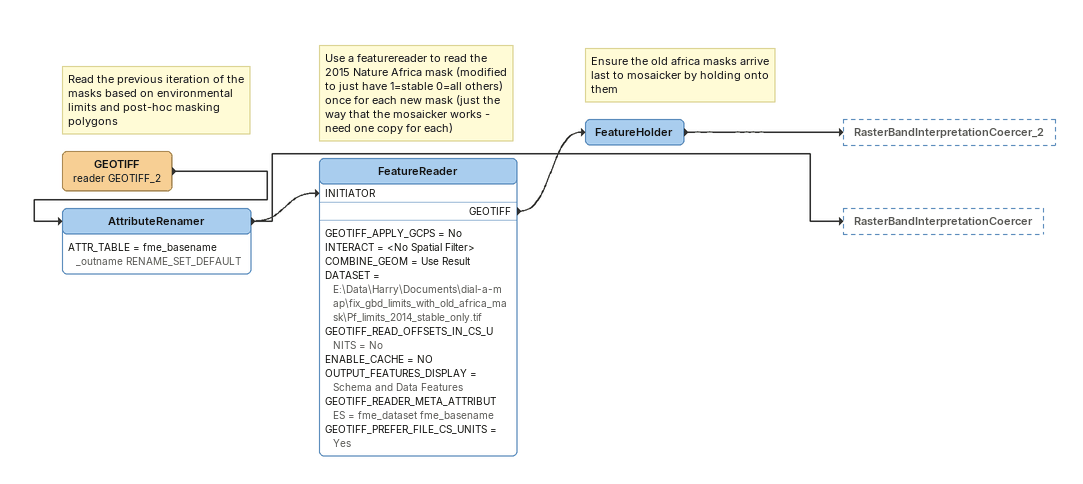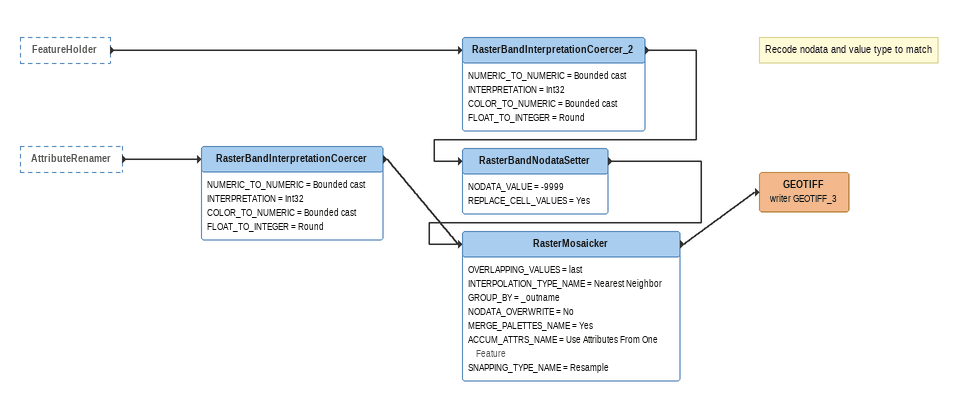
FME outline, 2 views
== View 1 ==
Note: Read the previous iteration of the masks based on environmental limits and post-hoc masking polygons
GEOTIFF (reader GEOTIFF_2)
    -> AttributeRenamer
AttributeRenamer
    ATTR_TABLE = fme_basename _outname RENAME_SET_DEFAULT
    -> FeatureReader [INITIATOR]
    -> RasterBandInterpretationCoercer
Note: Use a featurereader to read the 2015 Nature Africa mask (modified to just have 1=stable 0=all others) once for each new mask (just the way that the mosaicker works - need one copy for each)
FeatureReader
    GEOTIFF_APPLY_GCPS = No
    INTERACT = <No Spatial Filter>
    COMBINE_GEOM = Use Result
    DATASET = E:\Data\Harry\Documents\dial-a-map\fix_gbd_limits_with_old_africa_mask\Pf_limits_2014_stable_only.tif
    GEOTIFF_READ_OFFSETS_IN_CS_UNITS = No
    ENABLE_CACHE = NO
    OUTPUT_FEATURES_DISPLAY = Schema and Data Features
    GEOTIFF_READER_META_ATTRIBUTES = fme_dataset fme_basename
    GEOTIFF_PREFER_FILE_CS_UNITS = Yes
    GEOTIFF -> FeatureHolder
Note: Ensure the old africa masks arrive last to mosaicker by holding onto them
FeatureHolder
    -> RasterBandInterpretationCoercer_2

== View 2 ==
FeatureHolder [outside]
    -> RasterBandInterpretationCoercer_2
AttributeRenamer [outside]
    -> RasterBandInterpretationCoercer
Note: Recode nodata and value type to match
RasterBandInterpretationCoercer_2
    NUMERIC_TO_NUMERIC = Bounded cast
    INTERPRETATION = Int32
    COLOR_TO_NUMERIC = Bounded cast
    FLOAT_TO_INTEGER = Round
    -> RasterBandNodataSetter
RasterBandNodataSetter
    NODATA_VALUE = -9999
    REPLACE_CELL_VALUES = Yes
    -> RasterMosaicker
RasterBandInterpretationCoercer
    NUMERIC_TO_NUMERIC = Bounded cast
    INTERPRETATION = Int32
    COLOR_TO_NUMERIC = Bounded cast
    FLOAT_TO_INTEGER = Round
    -> RasterMosaicker
RasterMosaicker
    OVERLAPPING_VALUES = last
    INTERPOLATION_TYPE_NAME = Nearest Neighbor
    GROUP_BY = _outname
    NODATA_OVERWRITE = No
    MERGE_PALETTES_NAME = Yes
    ACCUM_ATTRS_NAME = Use Attributes From One Feature
    SNAPPING_TYPE_NAME = Resample
    -> GEOTIFF (writer GEOTIFF_3)
GEOTIFF (writer GEOTIFF_3)
